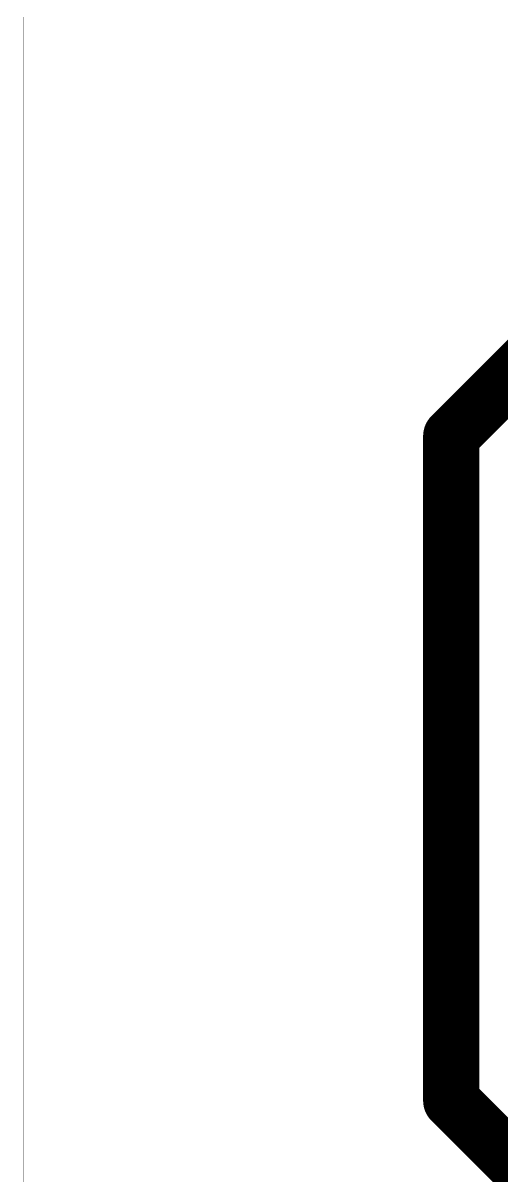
# Model space of a CAD drawing. Header units: millimetres. Extents: x 0 to 1769, y 431 to 1001.
# Drawn here: x 1282.98 to 1296.57, y 452.17 to 484.87 of the extents above; entities that cross this region are included whole.
import ezdxf

# ---------------------------------------------------------------- set-up
doc = ezdxf.new("R2010")
doc.units = ezdxf.units.MM
doc.layers.add('Mechanical3', color=76, linetype='Continuous')
doc.layers.add('TopLayer', color=1, linetype='Continuous')

msp = doc.modelspace()

# ---------------------------------------------------------------- linework, layer by layer
at = {"layer": 'Mechanical3', "const_width": 0.01}
msp.add_lwpolyline([(1282.981, 431.029), (1282.981, 621.029)], dxfattribs=at)
at = {"layer": 'TopLayer', "const_width": 1.6}
for points in [[(1295.132, 473.154), (1300.692, 478.714)], [(1295.132, 454.304), (1295.132, 473.154)], [(1295.132, 454.304), (1302.7, 446.735)]]:
    msp.add_lwpolyline(points, dxfattribs=at)
at = {"layer": 'TopLayer', "const_width": 0.8}
for points in [[(1294.732, 473.154, 1), (1295.532, 473.154, 1)], [(1294.732, 473.154, 1), (1295.532, 473.154, 1)], [(1294.732, 454.304, 1), (1295.532, 454.304, 1)], [(1294.732, 454.304, 1), (1295.532, 454.304, 1)]]:
    msp.add_lwpolyline(points, format="xyb", close=True, dxfattribs=at)

doc.saveas('drawing.dxf')
